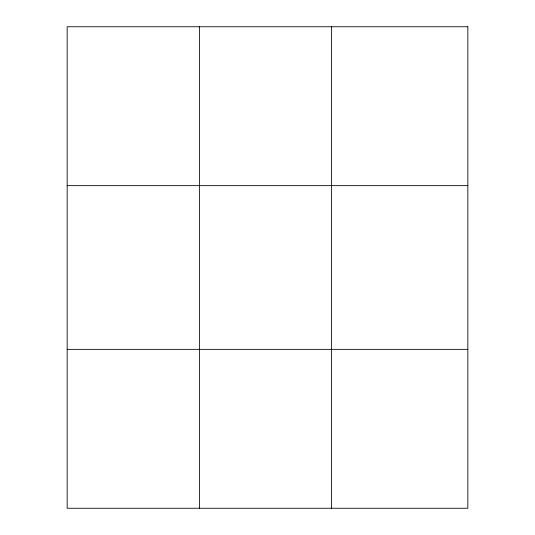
<?xml version="1.0" encoding="UTF-8"?>
<svg xmlns="http://www.w3.org/2000/svg" width="535" height="535" viewBox="0 0 535 535"><rect width="100%" height="100%" fill="white"/><g stroke="black" fill="none" stroke-linecap="round" stroke-linejoin="round"><path stroke-width="0.8" d="M199.388 508.25L199.388 26.75M331.606 508.25L331.606 26.75M67.163 185.645L467.837 185.645M67.163 349.355L467.837 349.355M467.837 26.75L467.837 508.25L67.163 508.25L67.163 26.75L467.837 26.75"/></g></svg>
